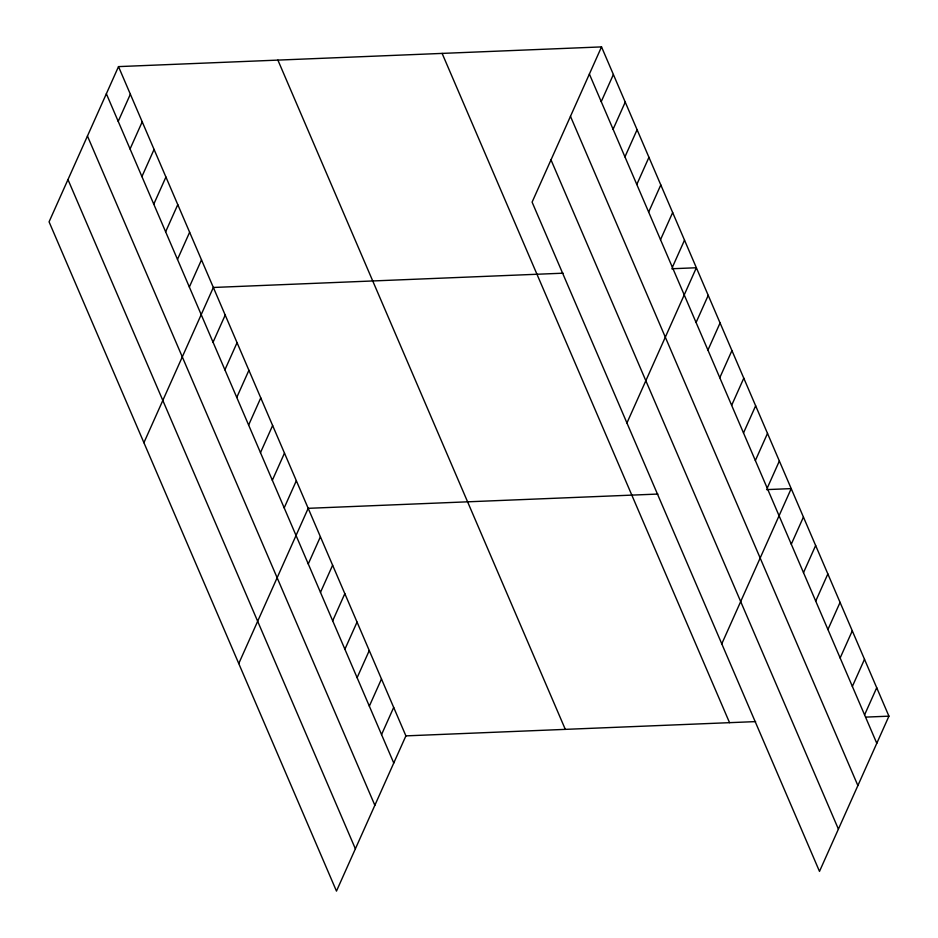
<?xml version="1.0" encoding="UTF-8"?>
<svg xmlns="http://www.w3.org/2000/svg" width="938" height="938" viewBox="0 0 938 938"><rect width="100%" height="100%" fill="white"/><g stroke="black" fill="none" stroke-linecap="round" stroke-linejoin="round"><path stroke-width="1.41" d="M118.505 66.61L49.069 221.837L336.472 891.1L405.908 735.873L118.505 66.61L601.528 46.9L888.931 716.163L819.495 871.39L532.092 202.127L601.528 46.9M118.211 121.377L130.359 94.222M130.065 148.978L142.213 121.834M141.919 176.59L154.067 149.435M153.773 204.191L165.92 177.048M165.627 231.803L177.774 204.648M177.493 259.404L189.628 232.261M189.347 287.016L201.494 259.861M143.913 442.701L213.348 287.474L563.058 273.192M213.055 342.229L225.202 315.074M224.909 369.842L237.056 342.687M236.763 397.442L248.91 370.287M248.629 425.055L260.764 397.9M260.483 452.655L272.63 425.5M272.337 480.268L284.484 453.113M284.191 507.868L296.338 480.725M238.756 663.553L308.192 508.326L657.901 494.056M308.262 563.926L320.409 536.771M320.479 592.37L332.627 565.215M332.685 620.804L344.832 593.66M344.903 649.248L357.05 622.105M601.235 101.656L613.382 74.512M357.12 677.693L369.267 650.55M613.089 129.268L625.236 102.113M369.338 706.138L381.485 678.983M624.942 156.869L637.09 129.725M381.555 734.583L393.69 707.428M636.796 184.481L648.944 157.326M648.662 212.082L660.798 184.938M660.516 239.694L672.663 212.539M672.37 267.295L684.517 240.151M626.936 422.979L696.371 267.752L671.737 268.76M696.078 322.52L708.225 295.364M707.932 350.12L720.079 322.965M719.786 377.733L731.933 350.578M731.652 405.333L743.787 378.19M743.506 432.946L755.653 405.791M755.36 460.546L767.507 433.403M767.214 488.159L779.361 461.004M721.779 643.831L791.215 488.616L766.581 489.613M791.285 544.204L803.432 517.061M803.503 572.649L815.65 545.494M815.72 601.094L827.855 573.939M827.926 629.539L840.073 602.384M840.143 657.984L852.29 630.828M852.361 686.428L864.508 659.273M864.578 714.873L876.725 687.718M405.908 735.873L755.618 721.603M865.751 717.113L888.931 716.163M589.381 74.055L876.796 743.318M570.468 116.312L857.883 785.575M550.993 159.859L838.408 829.122M442.126 53.407L729.541 722.67M277.894 60.114L565.309 729.365M106.357 93.765L393.761 763.028M87.445 136.033L374.86 805.296M67.97 179.58L355.385 848.831"/></g></svg>
